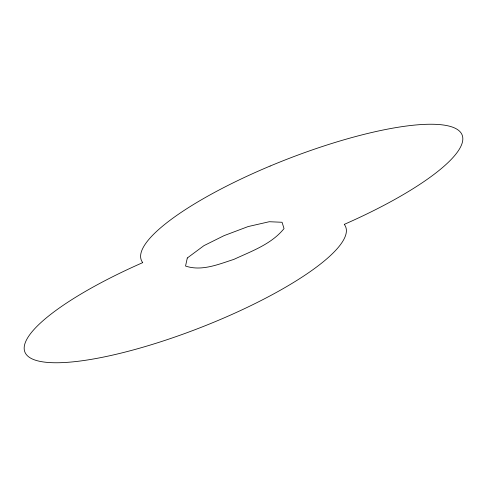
<?xml version="1.0" encoding="UTF-8"?>
<svg xmlns="http://www.w3.org/2000/svg" width="487" height="487" viewBox="0 0 487 487"><rect width="100%" height="100%" fill="white"/><g stroke="black" fill="none" stroke-linecap="round" stroke-linejoin="round"><path stroke-width="0.73" d="M187.3 257.994L185.547 266.042C201.667 271.539 218.553 264.277 233.888 259.382C251.566 251.146 271.417 244.231 284.037 228.586L282.058 222.273L269.262 221.725L248.127 226.565L224.081 235.635L203.931 245.655L187.3 257.994M270.115 166.043A172.179 41.072 -21.3 0 0 142.734 262.621A172.179 41.072 -21.3 0 0 28.502 356.703A172.179 41.072 -21.3 0 0 216.885 320.957A172.179 41.072 -21.3 0 0 344.266 224.379A172.179 41.072 -21.3 0 0 458.498 130.297A172.179 41.072 -21.3 0 0 270.115 166.043"/></g></svg>
